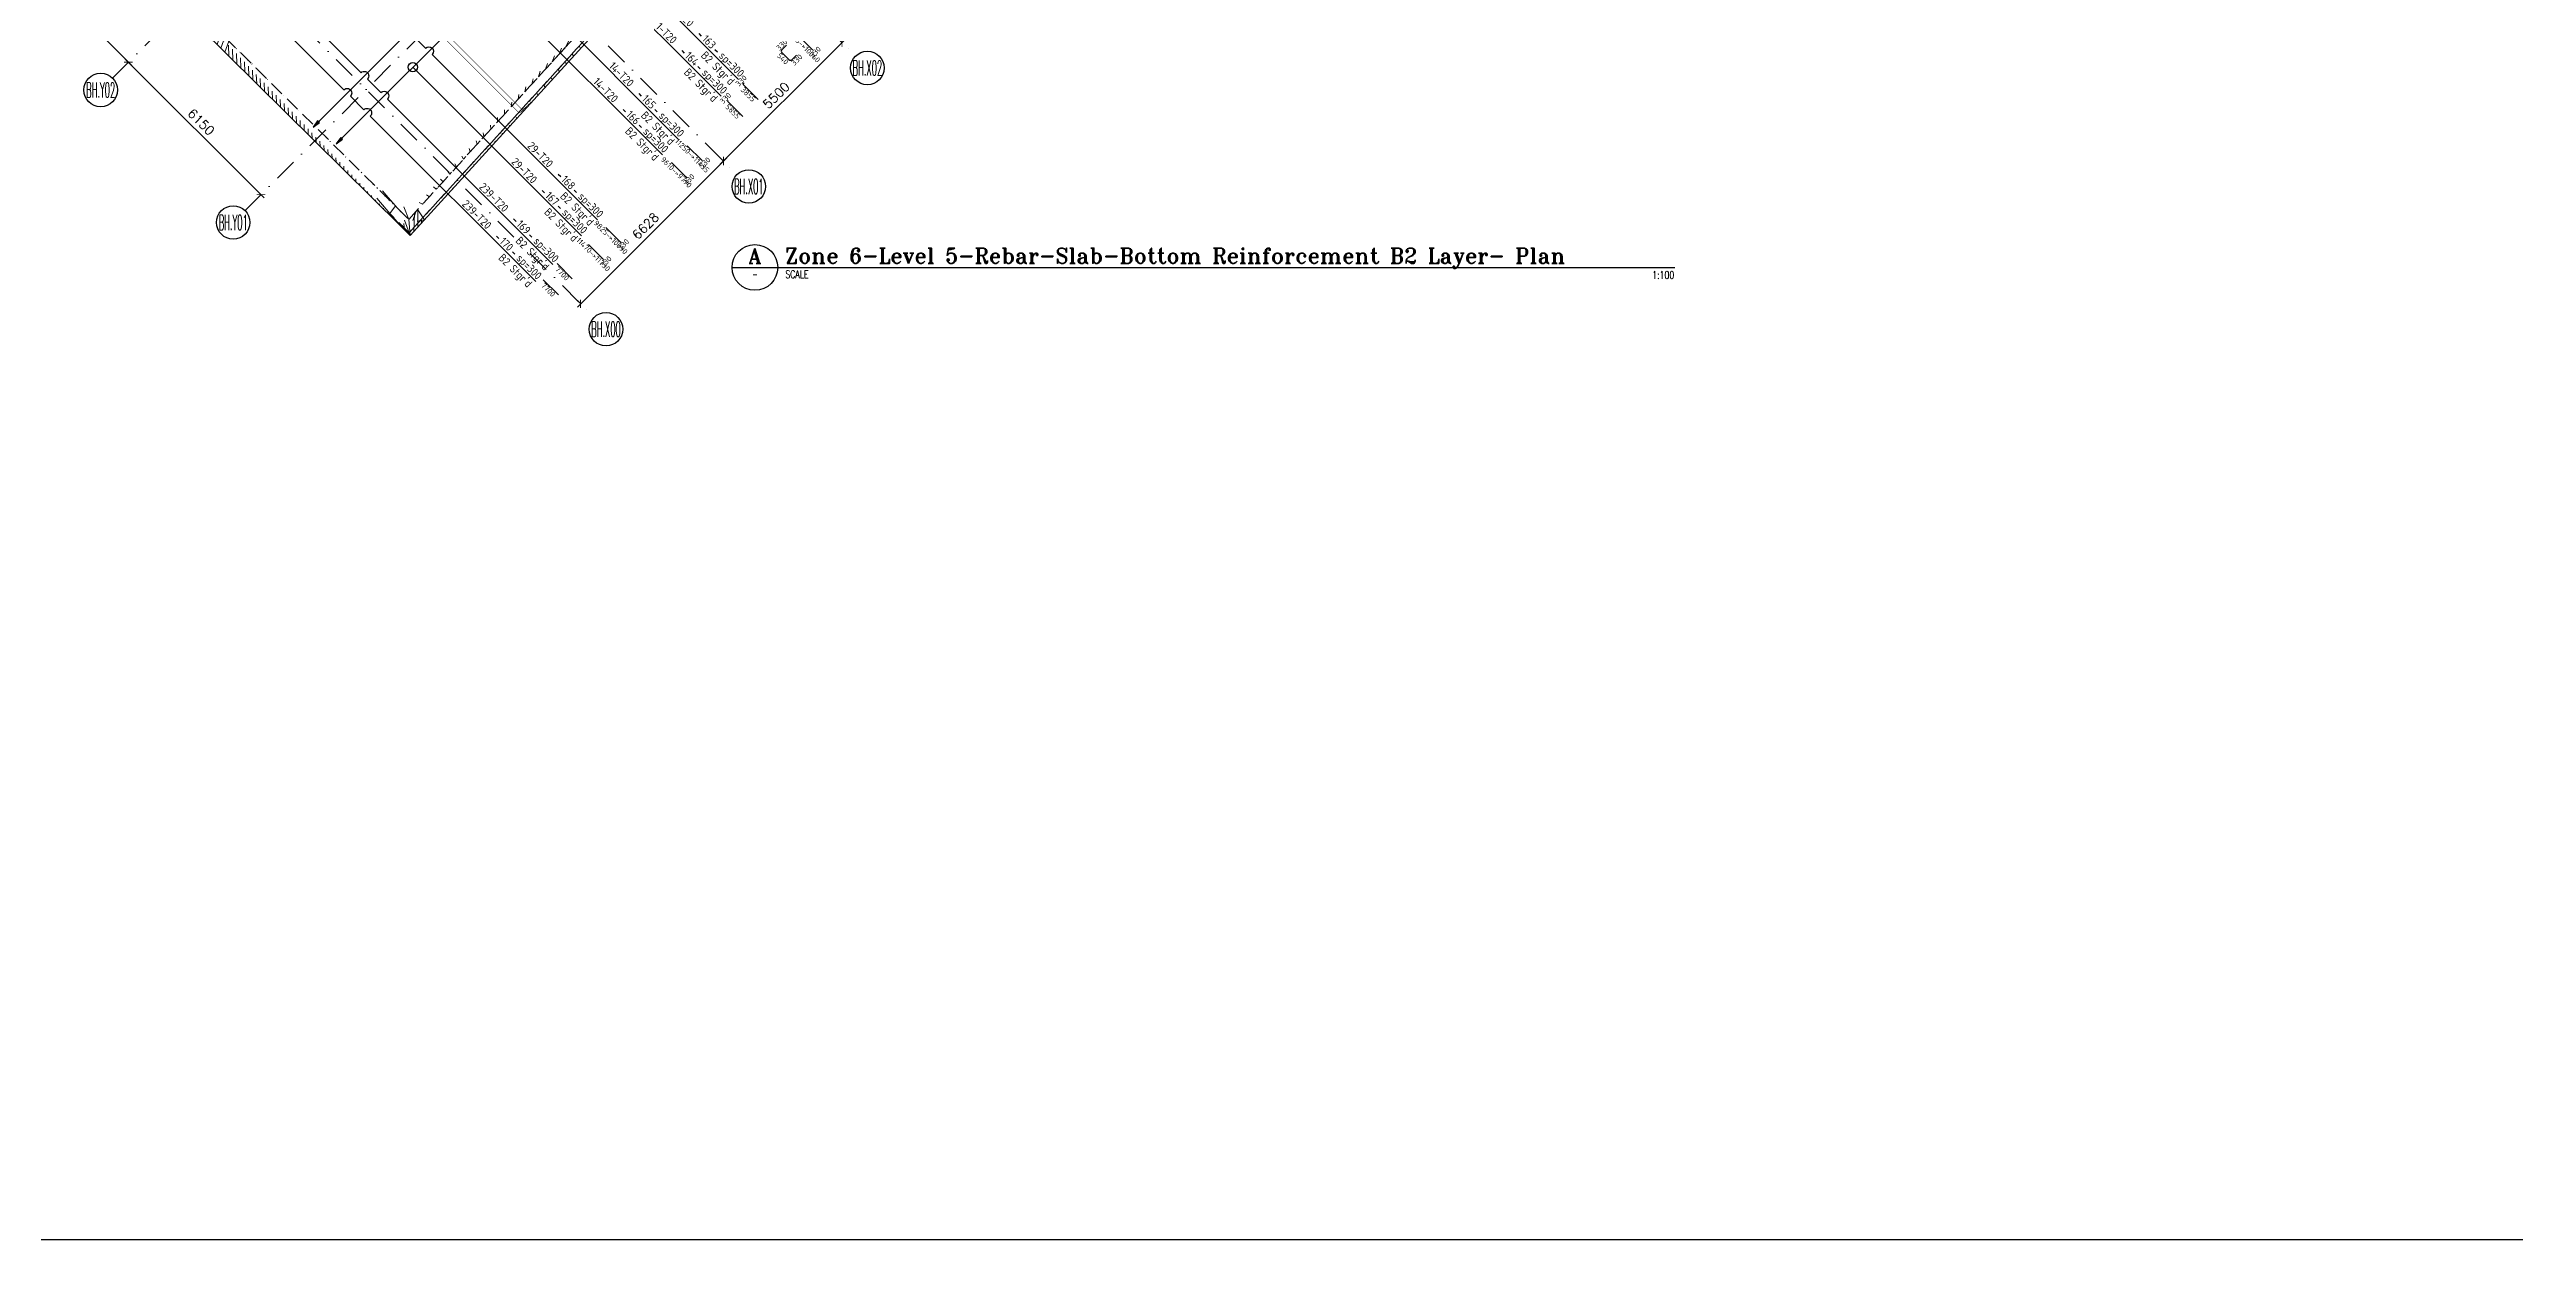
# Model space of a CAD drawing. Extents: x 660761725 to 1323371458, y 2734871439 to 5470067957.
# Drawn here: x 661442043 to 661522938, y 2734979887 to 2735018970 of the extents above; entities that cross this region are included whole.
import ezdxf
from ezdxf.enums import TextEntityAlignment as Align

# ---------------------------------------------------------------- set-up
doc = ezdxf.new("R2010")
doc.units = 0
for name, pattern in [('AXES', [1.95, 1.2, -0.25, 0.25, -0.25]), ('Hidden', [714.375, 476.25, -238.125]), ('sbp_axis_short', [10, 5, -2.5, 0, -2.5])]:
    doc.linetypes.add(name, pattern=pattern)
doc.layers.add('A-DETL', color=5, linetype='Continuous', lineweight=9, true_color=0x0000ff)
for name, color, linetype, lineweight in [('A-FLOR-PATT', 7, 'Continuous', 15), ('A-ROOF', 7, 'Continuous', 15), ('S-GRID', 7, 'Continuous', 9), ('S-GRID-IDEN', 7, 'Continuous', 13)]:
    doc.layers.add(name, color=color, linetype=linetype, lineweight=lineweight)
for name, color, linetype in [('S-AXIS', 20, 'AXES'), ('S-DIMO', 100, 'Continuous'), ('S-RBAR-T20', 10, 'Continuous'), ('S-RDIMO', 8, 'Continuous'), ('S-RSYMB', 7, 'Continuous'), ('S-SIMPLETEXT', 7, 'Continuous'), ('S-TXT', 3, 'Continuous'), ('S-TXT-B', 7, 'Continuous')]:
    doc.layers.add(name, color=color, linetype=linetype)
doc.styles.add('ARMACAD', font='isocp.shx')
doc.styles.add('ROMANS', font='romans.shx')
doc.styles.add('ROMANT', font='romant')
doc.dimstyles.new('S-DIMO-100', dxfattribs={"dimscale": 100, "dimtxt": 3, "dimasz": 2, "dimexe": 1.5, "dimexo": 1.5, "dimgap": 1.5, "dimtad": 1, "dimdec": 0, "dimzin": 12, "dimdsep": 46, "dimtxsty": 'ROMANS', "dimblk": 'ARCHTICK', "dimcen": 0.09, "dimdle": 1.5, "dimclrd": 8, "dimclre": 8, "dimclrt": 4, "dimadec": 0, "dimazin": 3, "dimtfac": 1, "dimtdec": 0, "dimtix": 1, "dimtmove": 1, "dimatfit": 3, "dimfxl": 1, "dimtolj": 1, "dimtzin": 0, "dimarcsym": 0})
pattern_1 = [(74.99999999999999, (0, 0), (-153.3407249233896, 41.08752341002518), [])]

# ---------------------------------------------------------------- blocks, each defined once
blk = doc.blocks.new('_ARCHTICK')
at = {"color": 0, "linetype": 'ByBlock', "const_width": 0.15}
blk.add_lwpolyline([(-0.5, -0.5), (0.5, 0.5)], dxfattribs=at)
blk = doc.blocks.new('*D114')
at = {"layer": 'S-DIMO', "color": 8, "lineweight": -2, "transparency": 16777216}
for p, q in [((662646752.7174524, 2734515600.631505), (662642651.5931929, 2734511499.317107)), ((662646640.0262022, 2734515501.190413), (662646540.585418, 2734515600.626588)), ((662642750.9389057, 2734511612.103117), (662642651.5882754, 2734511711.449142))]:
    blk.add_line(p, q, dxfattribs=at)
at = {"layer": 'S-DIMO', "color": 8, "lineweight": -2, "transparency": 16777216, "xscale": 200, "yscale": 200, "zscale": 200}
for p, rotation in [((662646646.6538938, 2734515494.563029), 45.00132815847456), ((662642757.6567513, 2734511605.385583), 225.0013281584746)]:
    blk.add_blockref('_ARCHTICK', p, dxfattribs=dict(at, rotation=rotation))
at = {"layer": 'S-DIMO', "color": 4, "transparency": 16777216, "insert": (662644490.0183705, 2734513762.101423), "char_height": 300, "width": 199.5440968434552, "attachment_point": 5, "rotation": 45.00132815847457, "style": 'ROMANS'}
blk.add_mtext('\\A1;5500', dxfattribs=at)
blk = doc.blocks.new('*D115')
at = {"layer": 'S-DIMO', "color": 8, "lineweight": -2, "transparency": 16777216}
for p, q in [((662642863.7196877, 2734511711.45468), (662637964.8870244, 2734506812.394895)), ((662642750.9389057, 2734511612.103117), (662642651.5876533, 2734511711.449763)), ((662638064.1247131, 2734506925.288924), (662637964.8821069, 2734507024.526929))]:
    blk.add_line(p, q, dxfattribs=at)
at = {"layer": 'S-DIMO', "color": 8, "lineweight": -2, "transparency": 16777216, "xscale": 200, "yscale": 200, "zscale": 200}
for p, rotation in [((662642757.6561291, 2734511605.386205), 45.00132815847456), ((662638070.9505827, 2734506918.463371), 225.0013281584746)]:
    blk.add_blockref('_ARCHTICK', p, dxfattribs=dict(at, rotation=rotation))
at = {"layer": 'S-DIMO', "color": 4, "transparency": 16777216, "insert": (662640202.1664039, 2734509474.051905), "char_height": 300, "width": 199.5440968434552, "attachment_point": 5, "rotation": 45.00132815847457, "style": 'ROMANS'}
blk.add_mtext('\\A1;6628', dxfattribs=at)
blk = doc.blocks.new('*D119')
at = {"layer": 'S-DIMO', "color": 8, "lineweight": -2, "transparency": 16777216}
for p, q in [((662618426.4401975, 2734519657.605733), (662623340.8331552, 2734514743.214432)), ((662618526.4410093, 2734519545.474508), (662618426.4402332, 2734519445.473699)), ((662623228.7011043, 2734514843.214414), (662623128.7011207, 2734514743.214396))]:
    blk.add_line(p, q, dxfattribs=at)
at = {"layer": 'S-DIMO', "color": 8, "lineweight": -2, "transparency": 16777216, "xscale": 200, "yscale": 200, "zscale": 200}
for p, rotation in [((662618532.5062325, 2734519551.539734), 135.0000096597404), ((662623234.76712, 2734514849.280432), 315.0000096597404)]:
    blk.add_blockref('_ARCHTICK', p, dxfattribs=dict(at, rotation=rotation))
at = {"layer": 'S-DIMO', "color": 4, "transparency": 16777216, "insert": (662621095.768675, 2734517412.542153), "char_height": 300, "width": 199.5440968434552, "attachment_point": 5, "rotation": 315.00000965974044, "style": 'ROMANS'}
blk.add_mtext('\\A1;6650', dxfattribs=at)
blk = doc.blocks.new('*D120')
at = {"layer": 'S-DIMO', "color": 8, "lineweight": -2, "transparency": 16777216}
for p, q in [((662623128.7003523, 2734514955.345698), (662627689.5398602, 2734510394.507728)), ((662623228.7011043, 2734514843.214414), (662623128.7003881, 2734514743.213664)), ((662627577.4078088, 2734510494.507709), (662627477.407826, 2734510394.507692))]:
    blk.add_line(p, q, dxfattribs=at)
at = {"layer": 'S-DIMO', "color": 8, "lineweight": -2, "transparency": 16777216, "xscale": 200, "yscale": 200, "zscale": 200}
for p, rotation in [((662623234.7663873, 2734514849.279699), 135.0000096597404), ((662627583.4738252, 2734510500.573728), 315.0000096597404)]:
    blk.add_blockref('_ARCHTICK', p, dxfattribs=dict(at, rotation=rotation))
at = {"layer": 'S-DIMO', "color": 4, "transparency": 16777216, "insert": (662625621.252105, 2734512887.058783), "char_height": 300, "width": 199.5440968434552, "attachment_point": 5, "rotation": 315.00000965974044, "style": 'ROMANS'}
blk.add_mtext('\\A1;6150', dxfattribs=at)
blk = doc.blocks.new('*U1142')
at = {"layer": 'S-AXIS', "color": 3, "linetype": 'Continuous'}
blk.add_circle((0, 5.5), 5.5, dxfattribs=at)
at = {"layer": 'S-AXIS', "color": 3, "linetype": 'Continuous', "ltscale": 0.5, "style": 'ROMANT', "width": 0.4, "flags": 8}
blk.add_attdef('A', text='', height=5, dxfattribs=at).set_placement((0, 5.5), align=Align.MIDDLE_CENTER)
blk = doc.blocks.new('I am… Atomic.')
at = {"layer": 'A-FLOR-PATT', "transparency": 33554600}
h = blk.add_hatch(dxfattribs=at)
h.set_pattern_fill('ANSI31', color=8, scale=50, angle=30, style=0)
h.set_pattern_definition(pattern_1)
edge = h.paths.add_edge_path()
edge.add_line((662389967.6433319, 2734579123.010657), (662390007.8012236, 2734579503.468677))
edge.add_line((662390178.8400514, 2734578972.951882), (662393574.2351673, 2734576558.543434))
edge.add_line((662390389.9110394, 2734578822.862847), (662389967.7690635, 2734579123.040917))
edge.add_line((662401600.1085552, 2734571260.373601), (662390007.8012234, 2734579503.468677))
edge.add_line((662401045.2346829, 2734570742.112331), (662400996.5411683, 2734571280.666277))
edge.add_line((662400996.5411683, 2734571280.666277), (662391834.41239, 2734577795.702194))
edge.add_line((662401631.7932035, 2734570909.939), (662401600.1085552, 2734571260.373601))
edge.add_line((662398386.0115408, 2734568087.393885), (662401045.2346829, 2734570742.112331))
edge.add_line((662378065.801715, 2734545768.423274), (662383150.2610395, 2734551353.010825))
edge.add_line((662383150.2610395, 2734551353.010825), (662388234.7203641, 2734556937.598375))
edge.add_line((662388234.7203641, 2734556937.598375), (662393319.1796887, 2734562522.185926))
edge.add_line((662393319.1796887, 2734562522.185926), (662398403.6390133, 2734568106.773477))
edge.add_line((662377177.0145457, 2734544792.211362), (662378389.7704264, 2734546124.258873))
edge.add_line((662345219.5168241, 2734509691.243385), (662350637.7770958, 2734515642.46591))
edge.add_line((662350637.7770958, 2734515642.46591), (662356056.0373675, 2734521593.688435))
edge.add_line((662356056.0373675, 2734521593.688435), (662361474.2976393, 2734527544.91096))
edge.add_line((662361474.2976393, 2734527544.91096), (662366892.5579109, 2734533496.133485))
edge.add_line((662366892.5579109, 2734533496.133485), (662372310.8181826, 2734539447.35601))
edge.add_line((662372310.8181826, 2734539447.35601), (662377729.0784543, 2734545398.578536))
edge.add_line((662345267.5598451, 2734509156.384884), (662400082.3408674, 2734569362.972085))
edge.add_line((662401418.6805061, 2734570690.601139), (662400941.3227103, 2734570214.051982))
edge.add_line((662400082.3408674, 2734569362.972085), (662401631.7932035, 2734570909.939))
h = blk.add_hatch(dxfattribs=at)
h.set_pattern_fill('ANSI31', color=8, scale=50, angle=30, style=0)
h.set_pattern_definition(pattern_1)
edge = h.paths.add_edge_path()
edge.add_line((662345468.2720397, 2734510142.524049), (662345661.1307589, 2734509588.669044))
edge.add_line((662345219.5168241, 2734509691.243385), (662350637.7770958, 2734515642.46591))
edge.add_line((662350637.7770958, 2734515642.46591), (662356056.0373675, 2734521593.688435))
edge.add_line((662356056.0373675, 2734521593.688435), (662361474.2976393, 2734527544.91096))
edge.add_line((662361474.2976393, 2734527544.91096), (662366892.5579109, 2734533496.133485))
edge.add_line((662366892.5579109, 2734533496.133485), (662372310.8181826, 2734539447.35601))
edge.add_line((662372310.8181826, 2734539447.35601), (662377729.0784543, 2734545398.578536))
edge.add_line((662345267.5598451, 2734509156.384884), (662400082.3408674, 2734569362.972085))
h = blk.add_hatch(dxfattribs=at)
h.set_pattern_fill('ANSI31', color=8, scale=50, angle=30, style=0)
h.set_pattern_definition(pattern_1)
edge = h.paths.add_edge_path()
edge.add_line((662326312.3910785, 2734528417.846987), (662333102.7430063, 2734521695.273901))
edge.add_line((662325865.2845687, 2734528370.671522), (662344964.0169713, 2734509462.575772))
edge.add_line((662336968.3324986, 2734517868.269328), (662339133.8364366, 2734515724.380668))
edge.add_line((662332502.0842122, 2734522289.937136), (662334515.7142464, 2734520296.40643))
edge.add_line((662333458.4230682, 2734521343.144109), (662337828.6853824, 2734517016.504176))
edge.add_line((662338184.3654449, 2734516664.374383), (662344781.0343132, 2734510133.551082))
edge.add_line((662344781.0343132, 2734510133.551082), (662344829.7545922, 2734510084.405783))
edge.add_line((662344829.7545922, 2734510084.405783), (662344878.4748713, 2734510035.260483))
edge.add_line((662344878.4748713, 2734510035.260483), (662344927.1951503, 2734509986.115183))
edge.add_line((662344927.1951503, 2734509986.115183), (662344975.9154292, 2734509936.969883))
edge.add_line((662344975.9154292, 2734509936.969883), (662345024.6357082, 2734509887.824584))
edge.add_line((662345024.6357082, 2734509887.824584), (662345073.3559872, 2734509838.679284))
edge.add_line((662345073.3559872, 2734509838.679284), (662345122.0762662, 2734509789.533985))
edge.add_line((662345122.0762662, 2734509789.533985), (662345170.7965451, 2734509740.388685))
edge.add_line((662345170.7965451, 2734509740.388685), (662345219.5168241, 2734509691.243385))
edge.add_line((662344964.0169713, 2734509462.575772), (662345267.5598451, 2734509156.384884))
edge.add_line((662345267.5598451, 2734509156.384884), (662345219.5168241, 2734509691.243385))
edge = h.paths.add_edge_path()
edge.add_line((662345219.5168241, 2734509691.243385), (662345513.1205869, 2734510013.727216))
edge.add_line((662345468.2720397, 2734510142.524049), (662345661.1307589, 2734509588.669044))
edge.add_line((662345267.5598451, 2734509156.384884), (662345661.1307589, 2734509588.669044))
edge = h.paths.add_edge_path()
edge.add_line((662325865.2845687, 2734528370.671522), (662326389.6555356, 2734528894.154181))
edge.add_line((662326389.6555356, 2734528894.154181), (662326589.2420617, 2734528694.228972))
edge.add_line((662326589.2420617, 2734528694.228972), (662326314.0211399, 2734528416.233197))
at = {"layer": 'A-DETL', "color": 8, "linetype": 'Hidden', "lineweight": 9}
for p, q in [((662399013.4511831, 2734568320.204953), (662345232.817815, 2734509249.488402)), ((662338184.3654449, 2734516664.374383), (662344781.0343132, 2734510133.551082)), ((662351208.4437448, 2734515812.901352), (662345232.817815, 2734509249.488402)), ((662344599.7394344, 2734509888.089563), (662344174.9056661, 2734510384.339288)), ((662344174.9056661, 2734510384.339288), (662344599.7394344, 2734509888.089563)), ((662344356.2023606, 2734510629.798686), (662344781.0343132, 2734510133.551082)), ((662344781.0343132, 2734510133.551082), (662344356.2023606, 2734510629.798686)), ((662344599.7394344, 2734509888.089563), (662344781.0343132, 2734510133.551082)), ((662344781.0343132, 2734510133.551082), (662344599.7394344, 2734509888.089563)), ((662344963.6249735, 2734509463.033666), (662344599.7394344, 2734509888.089563)), ((662345232.817815, 2734509249.488402), (662344600.1289424, 2734509887.696657)), ((662345064.4801393, 2734510106.718842), (662345219.5168241, 2734509691.243385)), ((662345219.5168241, 2734509691.243385), (662345064.4801393, 2734510106.718842)), ((662345232.817815, 2734509249.488402), (662345077.6992273, 2734509665.183345)), ((662345077.6992273, 2734509665.183345), (662345232.817815, 2734509249.488402)), ((662345232.817815, 2734509249.488402), (662345267.517679, 2734509156.497883))]:
    blk.add_line(p, q, dxfattribs=at)
at = {"layer": 'A-DETL', "color": 8, "linetype": 'Hidden', "lineweight": 9, "flags": 128}
for points in [[(662345219.5168241, 2734509691.243385), (662350637.7770958, 2734515642.46591), (662356056.0373675, 2734521593.688435), (662361474.2976393, 2734527544.91096), (662366892.5579109, 2734533496.133485), (662372310.8181826, 2734539447.35601), (662377729.0784543, 2734545398.578536)], [(662345232.817815, 2734509249.488402), (662345162.4757727, 2734509320.444087), (662345092.1337304, 2734509391.399771), (662345021.7916881, 2734509462.355456), (662344951.4496458, 2734509533.31114), (662344881.1076035, 2734509604.266825), (662344810.7655612, 2734509675.222509), (662344740.4235189, 2734509746.178194), (662344670.0814766, 2734509817.133879), (662344600.1289424, 2734509887.696657)], [(662344781.0343132, 2734510133.551082), (662344829.7545922, 2734510084.405783), (662344878.4748713, 2734510035.260483), (662344927.1951503, 2734509986.115183), (662344975.9154292, 2734509936.969883), (662345024.6357082, 2734509887.824584), (662345073.3559872, 2734509838.679284), (662345122.0762662, 2734509789.533985), (662345170.7965451, 2734509740.388685), (662345219.5168241, 2734509691.243385)]]:
    blk.add_lwpolyline(points, dxfattribs=at)
at = {"layer": 'A-ROOF', "color": 8, "lineweight": 13}
for p, q in [((662345267.5598451, 2734509156.384884), (662400082.3408674, 2734569362.972085)), ((662325865.2845687, 2734528370.671522), (662344964.0169713, 2734509462.575772)), ((662344964.0169713, 2734509462.575772), (662345267.5598451, 2734509156.384884))]:
    blk.add_line(p, q, dxfattribs=at)
blk = doc.blocks.new('*U52')
at = {"layer": 'S-TXT', "color": 2}
blk.add_line((-7.499999999822649, 0), (7.499999999822649, 0), dxfattribs=at)
at = {"layer": 'S-TXT'}
blk.add_circle((0, 0), 7.499999999822649, dxfattribs=at)
at = {"layer": 'S-TXT-B', "color": 3}
blk.add_line((7.499999999822649, -1.836970198677591e-15), (301.8555049494909, -3.334098584757304e-14), dxfattribs=at)
at = {"layer": 'S-TXT', "style": 'ROMANS', "width": 0.7499999997726263}
blk.add_text('SCALE', height=2.500000000509317, dxfattribs=at).set_placement((9.999999999763531, -3.500000000713044))
at = {"layer": 'S-TXT', "color": 7, "style": 'ROMANT', "flags": 8}
blk.add_attdef('01', text='', height=5.000000001018634, dxfattribs=at).set_placement((0, 3.750000000763976), align=Align.MIDDLE)
blk.add_attdef('PLAN', text='', height=5.000000001018634, dxfattribs=at).set_placement((9.909673645741805, -0.1666666667006211), align=Align.BOTTOM_LEFT)
at = {"layer": 'S-TXT', "style": 'ROMANS', "width": 0.6999999997953636, "flags": 8}
blk.add_attdef('-', text='', height=2.250000000458385, dxfattribs=at).set_placement((0, -2.264055869549338), align=Align.MIDDLE)
at = {"layer": 'S-TXT', "style": 'ROMANS', "width": 0.7499999997726263, "flags": 8}
blk.add_attdef('1:250', text='', height=2.500000000509317, dxfattribs=at).set_placement((301.6713882640148, -4.500000000916804), align=Align.BOTTOM_RIGHT)
blk = doc.blocks.new('*U494', base_point=(661465822.9913818, 2735018231.133117))
at = {"layer": 'S-RSYMB'}
blk.add_lwpolyline([(661465824.6701955, 2735018481.13485), (661465676.6139582, 2735018333.082705, 0.4142135623730951), (661465676.6124251, 2735018222.122004), (661465894.61554, 2735018004.112864, 0.4142135623730951), (661466005.5762408, 2735018004.111331), (661466153.632478, 2735018152.163477)], format="xyb", dxfattribs=at)
at = {"layer": 'S-RSYMB', "style": 'ARMACAD'}
for tag, rotation, p in [('D0', 44.99920830914002, (661465669.3259206, 2735018488.42718)), ('D1', 314.9992083444103, (661465704.2955792, 2735018031.801278)), ('D2', 44.99920830914002, (661466160.9205157, 2735017996.819001))]:
    blk.add_attdef(tag, text='', height=180, rotation=rotation, dxfattribs=at).set_placement(p, align=Align.MIDDLE_CENTER)
blk = doc.blocks.new('*U495', base_point=(661466415.6184243, 2735019476.4649))
at = {"layer": 'S-RSYMB'}
blk.add_lwpolyline([(661466190.8241906, 2735019726.464901), (661466179.5906799, 2735019715.23139, 0.4142135623730951), (661466179.5906799, 2735019706.812323), (661466658.1944557, 2735019228.208545, 0.4142135623730951), (661466666.6135231, 2735019228.208545), (661466677.8470339, 2735019239.442055)], format="xyb", dxfattribs=at)
at = {"layer": 'S-RSYMB', "style": 'ARMACAD'}
for tag, rotation, p in [('D0', 44.99999989568744, (661466103.8901556, 2735019802.165425)), ('D1', 314.9999998619122, (661466337.5752878, 2735019386.193154)), ('D2', 44.99999987482489, (661466753.5475582, 2735019152.50802))]:
    blk.add_attdef(tag, text='', height=180, rotation=rotation, dxfattribs=at).set_placement(p, align=Align.MIDDLE_CENTER)
blk = doc.blocks.new('cadf_10')
at = {"color": 1}
for p, q in [((-4.158496580606208, 1.201089783226742), (-5.644468778018359, 1.201089783226742)), ((4.158496580606207, 1.201089783226742), (5.644468778018359, 1.201089783226742))]:
    blk.add_line(p, q, dxfattribs=at)
at = {"style": 'ARMACAD'}
for tag, p in [('$COM1', (-10.93526643674234, 2.542619974829577)), ('$COM2', (-9.757982686735758, -5.302973364669228))]:
    blk.add_attdef(tag, text='', height=3.5, dxfattribs=at).set_placement(p, align=Align.BOTTOM_RIGHT)
at = {"color": 1, "style": 'ARMACAD'}
blk.add_attdef('$NUM', text='', height=3.5, dxfattribs=at).set_placement((0, 0), align=Align.CENTER)
blk = doc.blocks.new('*U496', base_point=(661464428.1898388, 2735017489.03643))
at = {"layer": 'S-RSYMB'}
blk.add_lwpolyline([(661464463.4713953, 2735017763.387635), (661464432.9304445, 2735017732.847528, 0.4142135623730951), (661464432.9301282, 2735017709.958622), (661464928.1898388, 2735017214.685225)], format="xyb", dxfattribs=at)
at = {"layer": 'S-RSYMB', "style": 'ARMACAD'}
for tag, rotation, p in [('D0', 44.99920830914002, (661464366.8847636, 2735017829.435985)), ('D1', 314.9992083313751, (661464599.2415801, 2735017381.005768))]:
    blk.add_attdef(tag, text='', height=180, rotation=rotation, dxfattribs=at).set_placement(p, align=Align.MIDDLE_CENTER)
blk = doc.blocks.new('*U497', base_point=(661463928.092917, 2735016988.939538))
at = {"layer": 'S-RSYMB'}
blk.add_lwpolyline([(661463951.185719, 2735017254.880495), (661463931.1957809, 2735017234.891109, 0.4142135623730951), (661463931.1955739, 2735017219.909656), (661464428.092917, 2735016722.998581)], format="xyb", dxfattribs=at)
at = {"layer": 'S-RSYMB', "style": 'ARMACAD'}
for tag, rotation, p in [('D0', 44.99920830914002, (661463859.8745937, 2735017326.204205)), ('D1', 314.9992083323448, (661464098.3258421, 2735016890.137962))]:
    blk.add_attdef(tag, text='', height=180, rotation=rotation, dxfattribs=at).set_placement(p, align=Align.MIDDLE_CENTER)
blk = doc.blocks.new('*U498', base_point=(661461649.337389, 2735014710.184144))
at = {"layer": 'S-RSYMB'}
blk.add_lwpolyline([(661461410.8775026, 2735014952.321566), (661461893.6312006, 2735014469.576849, 0.4142135623730951), (661461901.0194705, 2735014469.576918), (661461910.8775026, 2735014479.435133)], format="xyb", dxfattribs=at)
at = {"layer": 'S-RSYMB', "style": 'ARMACAD'}
for tag, rotation, p in [('D0', 315.0005329698594, (661461570.9378282, 2735014629.631171)), ('D1', 45.0005329747653, (661461987.2665229, 2735014393.189502))]:
    blk.add_attdef(tag, text='', height=180, rotation=rotation, dxfattribs=at).set_placement(p, align=Align.MIDDLE_CENTER)
blk = doc.blocks.new('*U499', base_point=(661460071.6716137, 2735013132.518461))
at = {"layer": 'S-RSYMB'}
blk.add_lwpolyline([(661459834.0135072, 2735013373.37671), (661460313.961373, 2735012893.439271, 0.4142135623730951), (661460322.5516616, 2735012893.439365), (661460334.0135072, 2735012904.90146)], format="xyb", dxfattribs=at)
at = {"layer": 'S-RSYMB', "style": 'ARMACAD'}
for tag, rotation, p in [('D0', 315.0006224155865, (661459992.6710436, 2735013052.089828)), ('D1', 45.00062241238274, (661460409.6007476, 2735012817.854016))]:
    blk.add_attdef(tag, text='', height=180, rotation=rotation, dxfattribs=at).set_placement(p, align=Align.MIDDLE_CENTER)
blk = doc.blocks.new('CADF_02')
at = {"color": 0}
blk.add_lwpolyline([(0, 0), (2.5, -0.4166666679084301), (2.5, 0.4166666679084301)], close=True, dxfattribs=at)
blk = doc.blocks.new('*U500', base_point=(661457185.4824862, 2735010246.329503))
at = {"layer": 'S-RSYMB'}
blk.add_lwpolyline([(661456946.9015089, 2735010488.660103), (661457430.078939, 2735010005.491435, 0.4142135623730951), (661457437.2856826, 2735010005.4915), (661457446.9015089, 2735010015.107503)], format="xyb", dxfattribs=at)
at = {"layer": 'S-RSYMB', "style": 'ARMACAD'}
for tag, rotation, p in [('D0', 315.0005194870977, (661457107.1736815, 2735010165.757751)), ('D1', 45.00052460889511, (661457523.4116201, 2735009928.982966))]:
    blk.add_attdef(tag, text='', height=180, rotation=rotation, dxfattribs=at).set_placement(p, align=Align.MIDDLE_CENTER)
blk = doc.blocks.new('*U501', base_point=(661467560.2607383, 2735011335.020983))
at = {"layer": 'S-RSYMB'}
blk.add_lwpolyline([(661467322.4395865, 2735011576.139342), (661467802.957995, 2735011095.631066, 0.4142135623730951), (661467811.3038635, 2735011095.631155), (661467822.4395865, 2735011106.767116)], format="xyb", dxfattribs=at)
at = {"layer": 'S-RSYMB', "style": 'ARMACAD'}
for tag, rotation, p in [('D0', 315.0006040979916, (661467481.3823683, 2735011254.567067)), ('D1', 45.00061104230983, (661467898.1898721, 2735011019.882723))]:
    blk.add_attdef(tag, text='', height=180, rotation=rotation, dxfattribs=at).set_placement(p, align=Align.MIDDLE_CENTER)
blk = doc.blocks.new('*U502', base_point=(661460848.557861, 2735013909.404662))
at = {"layer": 'S-RSYMB'}
blk.add_lwpolyline([(661460848.557861, 2735014159.411571), (661461348.557861, 2735013659.397753)], dxfattribs=at)
at = {"layer": 'S-RSYMB', "style": 'ARMACAD'}
blk.add_attdef('D0', text='', height=180, rotation=314.9992083280113, dxfattribs=at).set_placement((661461017.2394576, 2735013828.088505), align=Align.MIDDLE_CENTER)
blk = doc.blocks.new('*U503', base_point=(661461672.7891014, 2735014733.635855))
at = {"layer": 'S-RSYMB'}
blk.add_lwpolyline([(661461672.7891014, 2735014983.642764), (661462172.7891014, 2735014483.628947)], dxfattribs=at)
at = {"layer": 'S-RSYMB', "style": 'ARMACAD'}
blk.add_attdef('D0', text='', height=180, rotation=314.9992083286491, dxfattribs=at).set_placement((661461841.470698, 2735014652.319699), align=Align.MIDDLE_CENTER)
blk = doc.blocks.new('I am… All Range.')
at = {"layer": 'S-GRID', "color": 8, "linetype": 'sbp_axis_short', "lineweight": 13, "ltscale": 150}
for p, q in [((662622712.44625, 2734514326.959595), (662688816.0170653, 2734580430.53041)), ((662627061.1529542, 2734509978.252891), (662693164.7237693, 2734576081.823706)), ((662618471.4835767, 2734543669.734396), (662647091.3762469, 2734515049.841725)), ((662614582.3962799, 2734539780.647099), (662643202.2889504, 2734511160.754429)), ((662609895.5820874, 2734535093.832907), (662638515.474758, 2734506473.940236))]:
    blk.add_line(p, q, dxfattribs=at)
at = {"layer": 'S-GRID-IDEN', "color": 9}
ref = blk.add_blockref('*U1142', (662647480.2928351, 2734514110.940855), dxfattribs=dict(at, xscale=100.0000000000075, yscale=100, zscale=100.0000000000028, rotation=359.9999999381469))
ref.add_attrib('A', 'BH.X02', dxfattribs={"layer": 'S-AXIS', "color": 3, "linetype": 'Continuous', "ltscale": 0.5, "height": 499.9999999999999, "rotation": 359.9999999381469, "style": 'ROMANT', "width": 0.4000000000000299}).set_placement((662647480.2928357, 2734514660.940855), align=Align.MIDDLE_CENTER)
ref = blk.add_blockref('*U1142', (662622323.5375198, 2734513388.050866), dxfattribs=dict(at, xscale=100.0000000000075, yscale=100, zscale=100.0000000000028, rotation=359.9999999381469))
ref.add_attrib('A', 'BH.Y02', dxfattribs={"layer": 'S-AXIS', "color": 3, "linetype": 'Continuous', "ltscale": 0.5, "height": 499.9999999999999, "rotation": 359.9999999381469, "style": 'ROMANT', "width": 0.4000000000000299}).set_placement((662622323.5375204, 2734513938.050866), align=Align.MIDDLE_CENTER)
ref = blk.add_blockref('*U1142', (662643591.2055386, 2734510221.853559), dxfattribs=dict(at, xscale=100.0000000000075, yscale=100, zscale=100.0000000000028, rotation=359.9999999381469))
ref.add_attrib('A', 'BH.X01', dxfattribs={"layer": 'S-AXIS', "color": 3, "linetype": 'Continuous', "ltscale": 0.5, "height": 499.9999999999999, "rotation": 359.9999999381469, "style": 'ROMANT', "width": 0.4000000000000299}).set_placement((662643591.2055392, 2734510771.853558), align=Align.MIDDLE_CENTER)
ref = blk.add_blockref('*U1142', (662626672.2442242, 2734509039.344162), dxfattribs=dict(at, xscale=100.0000000000075, yscale=100, zscale=100.0000000000028, rotation=359.9999999381469))
ref.add_attrib('A', 'BH.Y01', dxfattribs={"layer": 'S-AXIS', "color": 3, "linetype": 'Continuous', "ltscale": 0.5, "height": 499.9999999999999, "rotation": 359.9999999381469, "style": 'ROMANT', "width": 0.4000000000000299}).set_placement((662626672.2442248, 2734509589.344161), align=Align.MIDDLE_CENTER)
ref = blk.add_blockref('*U1142', (662638904.3834873, 2734505535.031507), dxfattribs=dict(at, xscale=100.0000000000075, yscale=100, zscale=100.0000000000028, rotation=359.9999999381469))
ref.add_attrib('A', 'BH.X00', dxfattribs={"layer": 'S-AXIS', "color": 3, "linetype": 'Continuous', "ltscale": 0.5, "height": 499.9999999999999, "rotation": 359.9999999381469, "style": 'ROMANT', "width": 0.4000000000000299}).set_placement((662638904.3834879, 2734506085.031507), align=Align.MIDDLE_CENTER)
at = {"layer": 'S-DIMO', "color": 3}
for base, p1, p2, angle, picture, middle in [((662623234.76712, 2734514849.280432), (662618632.5070087, 2734519651.540543), (662623334.7671036, 2734514949.280448), 315.0000096597404, '*D119', (662621095.768675, 2734517412.542153)), ((662642757.6567513, 2734511605.385583), (662646746.0946782, 2734515395.126855), (662642857.0073817, 2734511506.039558), 45.00132815847456, '*D114', (662644490.0183705, 2734513762.101423)), ((662627583.4738252, 2734510500.573728), (662623334.7671036, 2734514949.280448), (662627683.4738078, 2734510600.573744), 315.0000096597404, '*D120', (662625621.252105, 2734512887.058783)), ((662638070.9505827, 2734506918.463371), (662642857.0073817, 2734511506.039558), (662638170.193189, 2734506819.225366), 45.00132815847456, '*D115', (662640202.1664039, 2734509474.051905))]:
    dim = blk.add_linear_dim(base=base, p1=p1, p2=p2, angle=angle, dimstyle='S-DIMO-100', dxfattribs=at)
    dim.commit()
    dim.dimension.update_dxf_attribs({"geometry": picture, "text_midpoint": middle})

msp = doc.modelspace()

# ---------------------------------------------------------------- linework, layer by layer
msp.add_lwpolyline([(661401557.7095708, 2735124964.678006), (661547834.8260198, 2735124964.678006), (661547834.8260198, 2734979887.022593), (661401557.7095708, 2734979887.022593)], close=True)
at = {"layer": 'S-RBAR-T20', "const_width": 16}
for points in [[(661449367.212334, 2735025181.237289), (661457512.6026903, 2735017035.996086, 0.4142135623730951), (661457635.2857169, 2735017035.997209), (661457798.979438, 2735017199.693928)], [(661450427.921382, 2735023908.494106), (661457411.5552353, 2735016925.0092, 0.4142135623730951), (661457534.2382617, 2735016925.010509), (661457697.9317359, 2735017088.707474)]]:
    msp.add_lwpolyline(points, format="xyb", dxfattribs=at)
at = {"layer": 'S-RDIMO'}
for p, q in [((661450697.6176021, 2735016416.073018), (661456535.3172767, 2735022253.899072)), ((661457295.2528213, 2735021706.019392), (661451457.5427976, 2735015868.203508)), ((661457363.4102666, 2735020302.092454), (661462160.9065051, 2735015504.595933)), ((661458494.2811047, 2735020206.62252), (661462678.6069903, 2735016022.296389)), ((661453970.9823521, 2735018381.642914), (661459504.4676785, 2735012848.157262))]:
    msp.add_line(p, q, dxfattribs=at)
for points in [[(661452139.317424, 2735030502.809552), (661459745.6410161, 2735022896.485512, -1), (661459957.7730442, 2735022684.353472), (661460358.8145382, 2735022283.311954, -1), (661460570.9465663, 2735022071.179914), (661464649.2184793, 2735017992.907761)], [(661451306.9824101, 2735030218.286751), (661459187.2181679, 2735022338.050531, -1), (661459399.3501961, 2735022125.918491), (661459800.3908182, 2735021724.877845, -1), (661460012.5228463, 2735021512.745804), (661464090.7895484, 2735017434.478863)], [(661444972.316632, 2735025499.890937), (661445323.3039482, 2735025148.903601, -1), (661445535.4359763, 2735024936.77156), (661452270.7916684, 2735018201.415472, -1), (661452482.9236965, 2735017989.283432), (661452924.6929142, 2735017547.514188, -1), (661453136.8249424, 2735017335.382147), (661458564.2585658, 2735011907.948205)], [(661444868.7019058, 2735024482.169557), (661451710.1296973, 2735017640.741363, -1), (661451922.2617254, 2735017428.609323), (661452364.0299577, 2735016986.841064, -1), (661452576.1619858, 2735016774.709023), (661458003.5905089, 2735011347.280181)], [(661453840.9014258, 2735019559.483378), (661454388.7684745, 2735019011.616297, -1), (661454600.9005026, 2735018799.484257), (661460028.3474438, 2735013372.036996)]]:
    msp.add_lwpolyline(points, format="xyb", dxfattribs=at)
msp.add_circle((661453970.9594887, 2735018381.665778), 150.000000263009, dxfattribs=at)

# ---------------------------------------------------------------- block references
at = {"layer": 'S-AXIS'}
for name, p in [('I am… All Range.', (-1178594.647812605, 503695.4297404289)), ('I am… Atomic.', (-891384.0282816887, 503695.4297404289))]:
    msp.add_blockref(name, p, dxfattribs=at)
ref = msp.add_blockref('*U52', (661465194.8104453, 2735011809.330571), dxfattribs=dict(at, xscale=100, yscale=100, zscale=100))
ref.add_attrib('01', 'A', dxfattribs={"layer": 'S-TXT', "color": 7, "height": 500.0000001018634, "style": 'ROMANT'}).set_placement((661465194.8104453, 2735012184.330571), align=Align.MIDDLE)
ref.add_attrib('PLAN', 'Zone 6-Level 5-Rebar-Slab-Bottom Reinforcement B2 Layer- Plan ', dxfattribs={"layer": 'S-TXT', "color": 7, "height": 500.0000001018634, "style": 'ROMANT'}).set_placement((661466185.7778099, 2735011792.663904), align=Align.BOTTOM_LEFT)
ref.add_attrib('-', '-', dxfattribs={"layer": 'S-TXT', "height": 225.0000000458385, "style": 'ROMANS', "width": 0.6999999997953636}).set_placement((661465194.8104453, 2735011582.924984), align=Align.MIDDLE)
ref.add_attrib('1:250', '1:100', dxfattribs={"layer": 'S-TXT', "height": 250.0000000509317, "style": 'ROMANS', "width": 0.7499999997726263}).set_placement((661495361.9492717, 2735011359.330571), align=Align.BOTTOM_RIGHT)
at = {"layer": 'S-RDIMO', "xscale": 100, "yscale": 100, "zscale": 100}
for p, rotation in [((661450697.6176021, 2735016416.073018), 45.00062018952094), ((661451457.542798, 2735015868.203509), 45.00051949044042)]:
    msp.add_blockref('CADF_02', p, dxfattribs=dict(at, rotation=rotation))
at = {"layer": 'S-RSYMB'}
for name, p, values in [('*U494', (661466231.7158052, 2735018859.608613, -1e-08), {'D0': '330', 'D1': '540', 'D2': '330'}), ('*U495', (661466837.1103348, 2735019204.900527, 1e-08), {'D0': '330', 'D1': '10025->10060', 'D2': '330'}), ('*U497', (661464298.7767354, 2735017026.507737, -1e-08), {'D0': '330', 'D1': '5855'}), ('*U496', (661464804.3933945, 2735017597.320759, -1e-08), {'D0': '330', 'D1': '3855'}), ('*U498', (661463215.1457106, 2735015559.920527, 1e-08), {'D0': '11250->11435', 'D1': '330'}), ('*U499', (661462694.7923179, 2735015010.111631, 1e-08), {'D0': '9610->9790', 'D1': '330'}), ('*U500', (661459971.2185401, 2735012315.337304, 1e-08), {'D0': '11470->11730', 'D1': '330'}), ('*U501', (661460544.6892086, 2735012876.075719, 1e-08), {'D0': '9825->10090', 'D1': '330'}), ('*U502', (661458702.5268189, 2735011687.161569), {'D0': '7700'}), ('*U503', (661458248.25284, 2735011154.342702), {'D0': '7700'})]:
    msp.add_blockref(name, p, dxfattribs=at).add_auto_attribs(values)
at = {"layer": 'S-SIMPLETEXT'}
ref = msp.add_blockref('cadf_10', (661463599.6292422, 2735019122.046575), dxfattribs=dict(at, xscale=74.99999998083516, yscale=75, zscale=75, rotation=314.9999983257133))
ref.add_attrib('$NUM', '163', dxfattribs={"color": 1, "height": 262.5, "rotation": 315, "style": 'ARMACAD', "flags": 2}).set_placement((661463599.6292422, 2735019122.046575), align=Align.CENTER)
ref.add_attrib('$COM1', '1-T20         sp=300', dxfattribs={"height": 262.5, "rotation": 315, "style": 'ARMACAD', "flags": 2}).set_placement((661464688.9932369, 2735018032.682517), align=Align.RIGHT)
ref = msp.add_blockref('cadf_10', (661463041.2003113, 2735018563.617677), dxfattribs=dict(at, xscale=74.99999998083516, yscale=75, zscale=75, rotation=314.9999983257133))
ref.add_attrib('$NUM', '164', dxfattribs={"color": 1, "height": 262.5, "rotation": 315, "style": 'ARMACAD', "flags": 2}).set_placement((661463041.2003113, 2735018563.617677), align=Align.CENTER)
ref.add_attrib('$COM1', '1-T20         sp=300', dxfattribs={"height": 262.5, "rotation": 315, "style": 'ARMACAD', "flags": 2}).set_placement((661464130.564306, 2735017474.253619), align=Align.RIGHT)
ref = msp.add_blockref('cadf_10', (661461629.0177532, 2735017151.435203), dxfattribs=dict(at, xscale=74.99999998083516, yscale=75, zscale=75, rotation=314.9999983257133))
ref.add_attrib('$NUM', '165', dxfattribs={"color": 1, "height": 262.5, "rotation": 315, "style": 'ARMACAD', "flags": 2}).set_placement((661461629.0177532, 2735017151.435203), align=Align.CENTER)
ref.add_attrib('$COM1', '14-T20         sp=300', dxfattribs={"height": 262.5, "rotation": 315, "style": 'ARMACAD', "flags": 2}).set_placement((661462718.381748, 2735016062.071145), align=Align.RIGHT)
ref = msp.add_blockref('cadf_10', (661461111.3172684, 2735016633.734747), dxfattribs=dict(at, xscale=74.99999998083516, yscale=75, zscale=75, rotation=314.9999983257133))
ref.add_attrib('$NUM', '166', dxfattribs={"color": 1, "height": 262.5, "rotation": 315, "style": 'ARMACAD', "flags": 2}).set_placement((661461111.3172684, 2735016633.734747), align=Align.CENTER)
ref.add_attrib('$COM1', '14-T20         sp=300', dxfattribs={"height": 262.5, "rotation": 315, "style": 'ARMACAD', "flags": 2}).set_placement((661462200.681263, 2735015544.370688), align=Align.RIGHT)
ref = msp.add_blockref('cadf_10', (661458978.7582066, 2735014501.17581), dxfattribs=dict(at, xscale=74.99999998083516, yscale=75, zscale=75, rotation=314.9999983257133))
ref.add_attrib('$NUM', '168', dxfattribs={"color": 1, "height": 262.5, "rotation": 315, "style": 'ARMACAD', "flags": 2}).set_placement((661458978.7582066, 2735014501.17581), align=Align.CENTER)
ref.add_attrib('$COM1', '29-T20         sp=300', dxfattribs={"height": 262.5, "rotation": 315, "style": 'ARMACAD', "flags": 2}).set_placement((661460068.1222013, 2735013411.811752), align=Align.RIGHT)
ref = msp.add_blockref('cadf_10', (661458453.3906255, 2735013975.80826), dxfattribs=dict(at, xscale=74.99999998083516, yscale=75, zscale=75, rotation=314.9999983257133))
ref.add_attrib('$NUM', '167', dxfattribs={"color": 1, "height": 262.5, "rotation": 315, "style": 'ARMACAD', "flags": 2}).set_placement((661458453.3906255, 2735013975.80826), align=Align.CENTER)
ref.add_attrib('$COM1', '29-T20         sp=300', dxfattribs={"height": 262.5, "rotation": 315, "style": 'ARMACAD', "flags": 2}).set_placement((661459542.7546201, 2735012886.444201), align=Align.RIGHT)
ref = msp.add_blockref('cadf_10', (661457514.6693285, 2735013037.087019), dxfattribs=dict(at, xscale=74.99999998083516, yscale=75, zscale=75, rotation=314.9999983257133))
ref.add_attrib('$NUM', '169', dxfattribs={"color": 1, "height": 262.5, "rotation": 315, "style": 'ARMACAD', "flags": 2}).set_placement((661457514.6693285, 2735013037.087019), align=Align.CENTER)
ref.add_attrib('$COM1', '239-T20         sp=300', dxfattribs={"height": 262.5, "rotation": 315, "style": 'ARMACAD', "flags": 2}).set_placement((661458604.0333233, 2735011947.72296), align=Align.RIGHT)
ref = msp.add_blockref('cadf_10', (661456954.001272, 2735012476.418996), dxfattribs=dict(at, xscale=74.99999998083516, yscale=75, zscale=75, rotation=314.9999983257133))
ref.add_attrib('$NUM', '170', dxfattribs={"color": 1, "height": 262.5, "rotation": 315, "style": 'ARMACAD', "flags": 2}).set_placement((661456954.001272, 2735012476.418996), align=Align.CENTER)
ref.add_attrib('$COM1', '239-T20         sp=300', dxfattribs={"height": 262.5, "rotation": 315, "style": 'ARMACAD', "flags": 2}).set_placement((661458043.3652668, 2735011387.054937), align=Align.RIGHT)

# ---------------------------------------------------------------- texts
at = {"layer": 'S-SIMPLETEXT', "style": 'ARMACAD'}
for p in [(661463817.7124091, 2735017214.528039), (661464376.1413392, 2735017772.956937), (661462405.5298517, 2735015802.345564), (661461887.8293661, 2735015284.645109), (661459755.2703044, 2735013152.086172), (661459231.3905399, 2735012628.206437), (661458291.1814272, 2735011687.99738), (661457730.5133713, 2735011127.329357)]:
    msp.add_text("B2 Stgr'd", height=262.4999999999999, rotation=315, dxfattribs=at).set_placement(p, align=Align.RIGHT)

doc.saveas('drawing.dxf')
